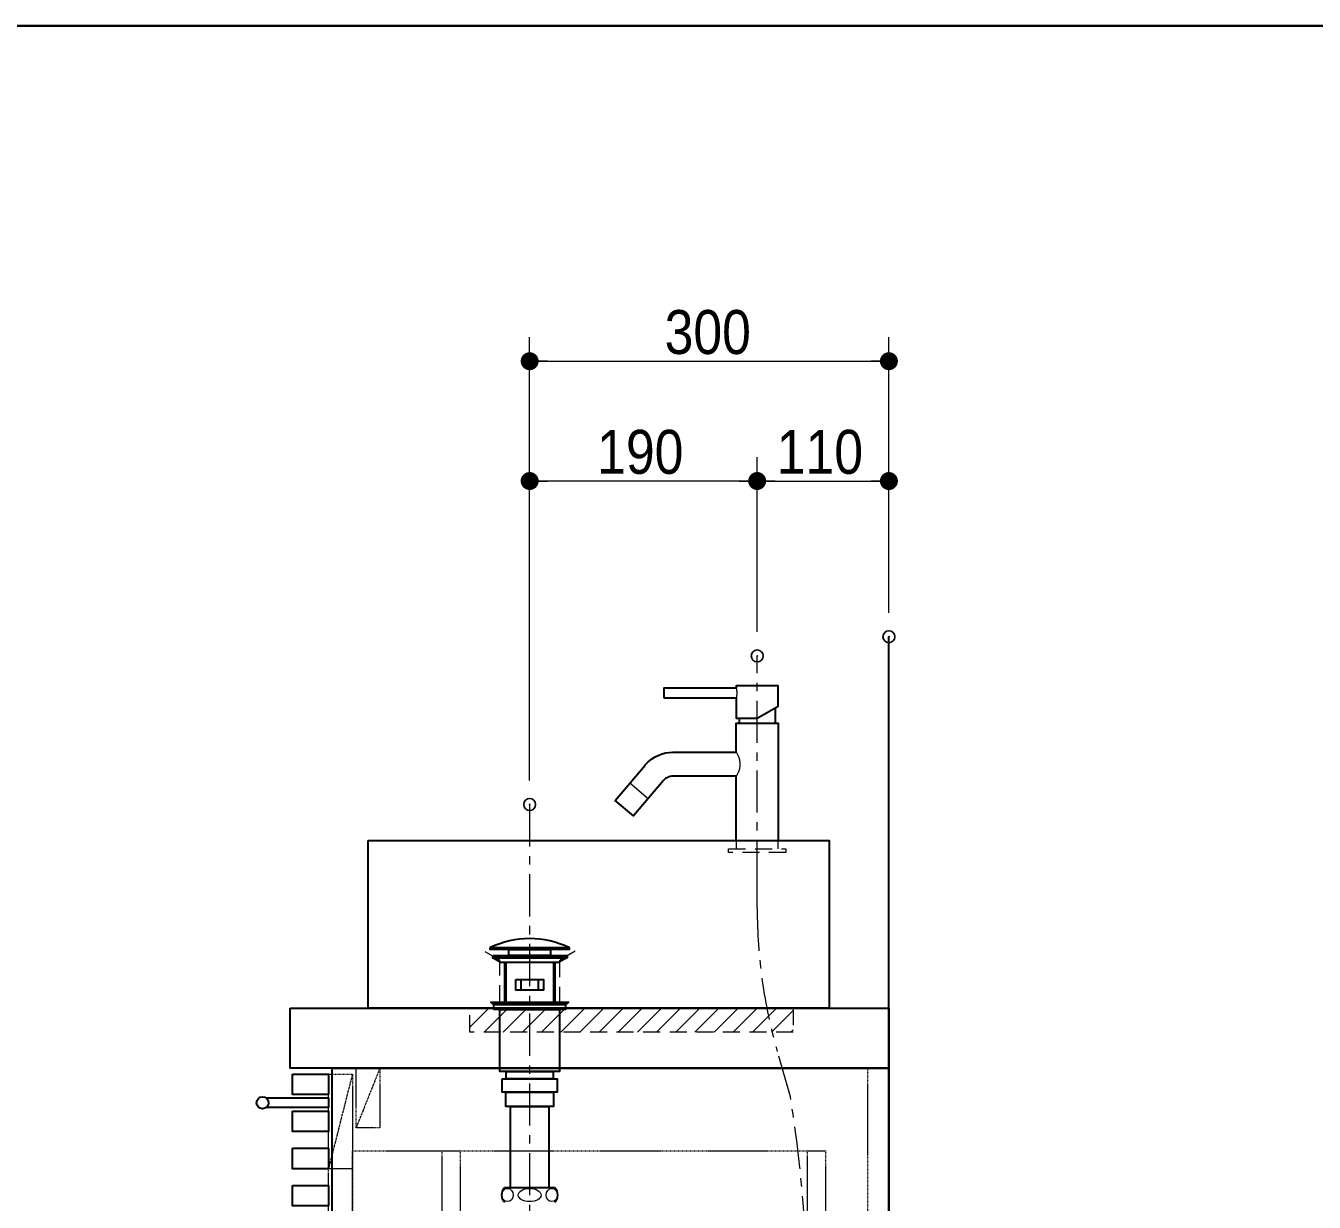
# Model space of a CAD drawing. Units: millimetres, scale not verified. Extents: x -6062 to 6062, y -3045 to 3045.
# Drawn here: x -708 to 368, y 1788 to 2770 of the extents above; entities that cross this region are included whole.
import ezdxf
from ezdxf.enums import TextEntityAlignment as Align

# ---------------------------------------------------------------- set-up
doc = ezdxf.new("R2010")
doc.units = ezdxf.units.MM
doc.header["$LTSCALE"] = 20
doc.header["$PDMODE"] = 32
doc.header["$PDSIZE"] = 10
doc.linetypes.add('USER1', pattern=[2.91, 1.76, -0.4, 0.35, -0.4])
doc.linetypes.add('USER2', pattern=[1.11, 0.71, -0.4])
for name, color, linetype, lineweight in [('0-0_1図面枠', 7, 'Continuous', 20), ('0-1_5ボウル・キャビネット', 7, 'Continuous', 15), ('0-2_2寸法-1', 7, 'Continuous', 15), ('0-3_0', 7, 'Continuous', 25), ('0-5_4給排水', 7, 'Continuous', 30)]:
    doc.layers.add(name, color=color, linetype=linetype, lineweight=lineweight)
doc.layers.add('0-4_Defpoints', color=7, linetype='Continuous')
doc.styles.add('ＭＳ Ｐゴシック', font='')
doc.styles.get('ＭＳ Ｐゴシック').set_extended_font_data('MS PGothic')

# ---------------------------------------------------------------- blocks, each defined once
blk = doc.blocks.new('グループ-2')
at = {"layer": '0-0_1図面枠', "lineweight": 35}
blk.add_lwpolyline([(-80000, 55400), (80000, 55400), (80000, -55400), (-80000, -55400)], close=True, dxfattribs=at)
blk = doc.blocks.new('図面枠')
at = {"layer": '0-0_1図面枠'}
blk.add_blockref('グループ-2', (0, 0), dxfattribs=at)
blk = doc.blocks.new('_Dot')
at = {"layer": '0-3_0'}
blk.add_line((-10, 0), (-20, 0), dxfattribs=at)
for points in [[(0, 0), (-10, 0), (-9.92, 1.25)], [(0, 0), (-9.92, -1.25), (-10, 0)], [(0, 0), (-9.92, 1.25), (-9.69, 2.49)], [(0, 0), (-9.69, -2.49), (-9.92, -1.25)], [(0, 0), (-9.69, 2.49), (-9.3, 3.68)], [(0, 0), (-9.3, -3.68), (-9.69, -2.49)], [(0, 0), (-9.3, 3.68), (-8.76, 4.82)], [(0, 0), (-8.76, -4.82), (-9.3, -3.68)], [(0, 0), (-8.76, 4.82), (-8.09, 5.88)], [(0, 0), (-8.09, -5.88), (-8.76, -4.82)], [(0, 0), (-8.09, 5.88), (-7.29, 6.85)], [(0, 0), (-7.29, -6.85), (-8.09, -5.88)], [(0, 0), (-7.29, 6.85), (-6.37, 7.71)], [(0, 0), (-6.37, -7.71), (-7.29, -6.85)], [(0, 0), (-6.37, 7.71), (-5.36, 8.44)], [(0, 0), (-5.36, -8.44), (-6.37, -7.71)], [(0, 0), (-5.36, 8.44), (-4.26, 9.05)], [(0, 0), (-4.26, -9.05), (-5.36, -8.44)], [(0, 0), (-4.26, 9.05), (-3.09, 9.51)], [(0, 0), (-3.09, -9.51), (-4.26, -9.05)], [(0, 0), (-3.09, 9.51), (-1.87, 9.82)], [(0, 0), (-1.87, -9.82), (-3.09, -9.51)], [(0, 0), (-1.87, 9.82), (-0.63, 9.98)], [(0, 0), (-0.63, -9.98), (-1.87, -9.82)], [(0, 0), (-0.63, 9.98), (0.63, 9.98)], [(0, 0), (0.63, -9.98), (-0.63, -9.98)], [(0, 0), (0.63, 9.98), (1.87, 9.82)], [(0, 0), (1.87, 9.82), (3.09, 9.51)], [(0, 0), (3.09, 9.51), (4.26, 9.05)], [(0, 0), (4.26, 9.05), (5.36, 8.44)], [(0, 0), (5.36, 8.44), (6.37, 7.71)], [(0, 0), (6.37, 7.71), (7.29, 6.85)], [(0, 0), (7.29, 6.85), (8.09, 5.88)], [(0, 0), (8.09, 5.88), (8.76, 4.82)], [(0, 0), (8.76, 4.82), (9.3, 3.68)], [(0, 0), (9.3, 3.68), (9.69, 2.49)], [(0, 0), (9.69, 2.49), (9.92, 1.25)], [(0, 0), (9.92, 1.25), (10, 0)], [(0, 0), (1.87, -9.82), (0.63, -9.98)], [(0, 0), (3.09, -9.51), (1.87, -9.82)], [(0, 0), (4.26, -9.05), (3.09, -9.51)], [(0, 0), (5.36, -8.44), (4.26, -9.05)], [(0, 0), (6.37, -7.71), (5.36, -8.44)], [(0, 0), (7.29, -6.85), (6.37, -7.71)], [(0, 0), (8.09, -5.88), (7.29, -6.85)], [(0, 0), (8.76, -4.82), (8.09, -5.88)], [(0, 0), (9.3, -3.68), (8.76, -4.82)], [(0, 0), (9.69, -2.49), (9.3, -3.68)], [(0, 0), (9.92, -1.25), (9.69, -2.49)], [(0, 0), (10, 0), (9.92, -1.25)]]:
    blk.add_solid(points, dxfattribs=at)
blk = doc.blocks.new('グループ-10')
at = {"layer": '0-1_5ボウル・キャビネット', "linetype": 'USER1'}
for p, q in [((27040, 37900), (26640, 36320)), ((27500, 38000), (27100, 37000)), ((27040, 34800), (26640, 33220)), ((27100, 32520), (27420, 33720)), ((27040, 32940), (26640, 31360)), ((27040, 29840), (26640, 28260))]:
    blk.add_line(p, q, dxfattribs=at)
at = {"layer": '0-1_5ボウル・キャビネット', "linetype": 'USER2'}
blk.add_line((35640, 38000), (35640, 28500), dxfattribs=at)
at = {"layer": '0-1_5ボウル・キャビネット', "lineweight": 30}
for points in [[(26000, 39000), (36000, 39000), (36000, 38000), (26000, 38000)], [(26040, 37900), (26640, 37900), (26640, 37560), (26040, 37560)], [(26700, 38000), (36000, 38000), (36000, 28200), (26700, 28200)], [(26040, 37280), (26640, 37280), (26640, 36940), (26040, 36940)], [(26040, 36660), (26640, 36660), (26640, 36320), (26040, 36320)], [(26040, 36040), (26640, 36040), (26640, 35700), (26040, 35700)], [(26040, 35420), (26640, 35420), (26640, 35080), (26040, 35080)], [(26040, 34800), (26640, 34800), (26640, 34460), (26040, 34460)], [(26040, 34180), (26640, 34180), (26640, 33840), (26040, 33840)], [(26040, 33560), (26640, 33560), (26640, 33220), (26040, 33220)], [(26040, 32940), (26640, 32940), (26640, 32600), (26040, 32600)], [(26040, 32320), (26640, 32320), (26640, 31980), (26040, 31980)], [(26040, 31700), (26640, 31700), (26640, 31360), (26040, 31360)], [(26040, 31080), (26640, 31080), (26640, 30740), (26040, 30740)], [(26040, 30460), (26640, 30460), (26640, 30120), (26040, 30120)], [(26040, 29840), (26640, 29840), (26640, 29500), (26040, 29500)], [(26040, 29220), (26640, 29220), (26640, 28880), (26040, 28880)], [(26040, 28600), (26640, 28600), (26640, 28260), (26040, 28260)], [(27350, 28200), (28050, 28200), (28050, 25200), (27350, 25200)], [(35050, 28200), (35750, 28200), (35750, 25200), (35050, 25200)]]:
    blk.add_lwpolyline(points, close=True, dxfattribs=at)
at = {"layer": '0-1_5ボウル・キャビネット', "linetype": 'USER2'}
for points in [[(26640, 37900), (27040, 37900), (27040, 33220), (26640, 33220)], [(26640, 37900), (27040, 37900), (27040, 36320), (26640, 36320)], [(27100, 38000), (27500, 38000), (27500, 37000), (27100, 37000)], [(27040, 36620), (34940, 36620), (34940, 33920), (27040, 33920)], [(28540, 36620), (28840, 36620), (28840, 33920), (28540, 33920)], [(34640, 36620), (34940, 36620), (34940, 33920), (34640, 33920)], [(26640, 34800), (27040, 34800), (27040, 33220), (26640, 33220)], [(27100, 33720), (27420, 33720), (27420, 32520), (27100, 32520)], [(26640, 32940), (27040, 32940), (27040, 28260), (26640, 28260)], [(26640, 32940), (27040, 32940), (27040, 31360), (26640, 31360)], [(27040, 31660), (34940, 31660), (34940, 28960), (27040, 28960)], [(31540, 31660), (31840, 31660), (31840, 28960), (31540, 28960)], [(34640, 31660), (34940, 31660), (34940, 28960), (34640, 28960)], [(26640, 29840), (27040, 29840), (27040, 28260), (26640, 28260)]]:
    blk.add_lwpolyline(points, close=True, dxfattribs=at)
at = {"layer": '0-1_5ボウル・キャビネット', "lineweight": 30}
for points in [[(25600, 37500), (26640, 37500), (26640, 37340), (25600, 37340)], [(25600, 32540), (26640, 32540), (26640, 32380), (25600, 32380)]]:
    blk.add_lwpolyline(points, dxfattribs=at)
at = {"layer": '0-1_5ボウル・キャビネット', "linetype": 'USER2'}
blk.add_lwpolyline([(36000, 28500), (27100, 28500), (27100, 28200)], dxfattribs=at)
at = {"layer": '0-1_5ボウル・キャビネット', "lineweight": 30}
for centre in [(25540, 37420), (25540, 32460)]:
    blk.add_circle(centre, 100, dxfattribs=at)
blk = doc.blocks.new('グループ-11')
at = {"layer": '0-1_5ボウル・キャビネット', "lineweight": 30}
blk.add_lwpolyline([(24000, 25200), (36000, 25200), (36000, 45200)], dxfattribs=at)
at = {"layer": '0-1_5ボウル・キャビネット'}
blk.add_blockref('グループ-10', (0, 0), dxfattribs=at)

msp = doc.modelspace()

# ---------------------------------------------------------------- linework, layer by layer
at = {"layer": '0-1_5ボウル・キャビネット'}
for p, q in [((-337.5, 1934), (-321.5, 1950)), ((-325.5, 1930), (-305.5, 1950)), ((-309.5, 1930), (-289.5, 1950)), ((-293.5, 1930), (-273.5, 1950)), ((-277.5, 1930), (-257.5, 1950)), ((-261.5, 1930), (-241.5, 1950)), ((-245.5, 1930), (-225.5, 1950)), ((-229.5, 1930), (-209.5, 1950)), ((-213.5, 1930), (-193.5, 1950)), ((-197.5, 1930), (-177.5, 1950)), ((-181.5, 1930), (-161.5, 1950)), ((-165.5, 1930), (-145.5, 1950)), ((-149.5, 1930), (-129.5, 1950)), ((-133.5, 1930), (-113.5, 1950)), ((-117.5, 1930), (-97.5, 1950)), ((-101.5, 1930), (-81.5, 1950)), ((-85.5, 1930), (-67.5, 1948)), ((-69.5, 1930), (-67.5, 1932))]:
    msp.add_line(p, q, dxfattribs=at)
at = {"layer": '0-1_5ボウル・キャビネット', "lineweight": 30}
msp.add_lwpolyline([(-422.5, 2090), (-37.5, 2090), (-37.5, 1950), (-422.5, 1950)], close=True, dxfattribs=at)
at = {"layer": '0-1_5ボウル・キャビネット', "linetype": 'USER2'}
msp.add_lwpolyline([(-249.6, 1997.45), (-262.5, 1990), (-262.5, 1955), (-312.5, 1955), (-312.5, 1990), (-325.4, 1997.45)], dxfattribs=at)
msp.add_lwpolyline([(-337.5, 1930), (-337.5, 1950), (-67.5, 1950), (-67.5, 1930)], close=True, dxfattribs=at)
at = {"layer": '0-2_2寸法-1'}
for p, q in [((-287.5, 2410), (-287.5, 2510)), ((12.5, 2410), (12.5, 2510)), ((-272.49, 2490), (-2.51, 2490)), ((-287.5, 2140), (-287.5, 2410)), ((-97.5, 2264), (-97.5, 2410)), ((-97.5, 2264), (-97.5, 2410)), ((12.5, 2280), (12.5, 2410)), ((-112.51, 2390), (-272.49, 2390)), ((-82.49, 2390), (-2.51, 2390))]:
    msp.add_line(p, q, dxfattribs=at)
at = {"layer": '0-4_Defpoints'}
for p in [(12.5, 2490), (-287.5, 2390), (12.5, 2390), (12.5, 2390), (12.5, 2260), (-97.5, 2244), (-287.5, 2120)]:
    msp.add_point(p, dxfattribs=at)
at = {"layer": '0-5_4給排水', "linetype": 'USER1', "lineweight": 15}
for p, q in [((-97.5, 2055), (-97.5, 2244)), ((-287.5, 2120), (-287.5, 1611)), ((-69.81, 1876.09), (-80.69, 1913.91))]:
    msp.add_line(p, q, dxfattribs=at)
at = {"layer": '0-5_4給排水'}
for p, q in [((-82.5, 2200.66), (-82.5, 2188)), ((-112.5, 2192), (-112.5, 2188)), ((-308.5, 1988), (-308.5, 1955)), ((-266.5, 1988), (-266.5, 1955)), ((-266.51, 1800), (-308.49, 1800))]:
    msp.add_line(p, q, dxfattribs=at)
at = {"layer": '0-5_4給排水', "lineweight": 15}
msp.add_line((-188.61, 2124.8), (-203.93, 2137.66), dxfattribs=at)
at = {"layer": '0-5_4給排水', "lineweight": 5}
for p, q in [((-307, 1988), (-307, 1955)), ((-268, 1988), (-268, 1955))]:
    msp.add_line(p, q, dxfattribs=at)
at = {"layer": '0-5_4給排水'}
for points in [[(-175.5, 2209), (-115, 2209), (-115, 2192), (-97.5, 2192), (-80, 2202.1), (-80, 2219), (-115, 2219), (-115, 2217), (-175.5, 2217)], [(-320.5, 2000.5), (-254.5, 2000.5), (-254.5, 1999), (-320.5, 1999)], [(-311.56, 1988), (-318.5, 1992), (-256.5, 1992), (-263.51, 1988)], [(-318.2, 1994), (-256.2, 1994), (-256.2, 1992), (-318.2, 1992)], [(-305, 1999), (-270, 1999), (-270, 1994), (-305, 1994)], [(-299, 1974), (-276, 1974), (-276, 1965), (-299, 1965)], [(-294.5, 1974), (-280.5, 1974), (-280.5, 1965), (-294.5, 1965)], [(-317.5, 1953), (-320, 1955), (-255, 1955), (-257.5, 1953)], [(-317.5, 1953), (-257.5, 1953), (-257.5, 1949), (-317.5, 1949)], [(-312.5, 1949), (-262.5, 1949), (-262.5, 1897), (-312.5, 1897)], [(-307, 1897), (-268, 1897), (-268, 1891), (-307, 1891)], [(-310.5, 1891), (-264.5, 1891), (-264.5, 1880), (-310.5, 1880)], [(-307.5, 1880), (-267.5, 1880), (-267.5, 1868), (-307.5, 1868)], [(-303.5, 1868), (-271.5, 1868), (-271.5, 1800), (-303.5, 1800)]]:
    msp.add_lwpolyline(points, close=True, dxfattribs=at)
at = {"layer": '0-5_4給排水', "lineweight": 15}
for points in [[(-115, 2217), (-115, 2216.98), (-114.98, 2216.92), (-114.96, 2216.82), (-114.93, 2216.68), (-114.89, 2216.51), (-114.85, 2216.3), (-114.81, 2216.06), (-114.76, 2215.8), (-114.72, 2215.5), (-114.68, 2215.19), (-114.64, 2214.85), (-114.6, 2214.5), (-114.57, 2214.14), (-114.55, 2213.77), (-114.54, 2213.39), (-114.54, 2213), (-114.54, 2212.8), (-114.54, 2212.59), (-114.56, 2212.2), (-114.58, 2211.81), (-114.61, 2211.43), (-114.65, 2211.08), (-114.69, 2210.74), (-114.73, 2210.42), (-114.78, 2210.14), (-114.82, 2209.88), (-114.86, 2209.65), (-114.9, 2209.45), (-114.94, 2209.29), (-114.96, 2209.16), (-114.98, 2209.07), (-115, 2209.02), (-115, 2209)], [(-115, 2163.6), (-114.97, 2163.55), (-114.88, 2163.39), (-114.74, 2163.14), (-114.55, 2162.8), (-114.33, 2162.37), (-114.07, 2161.85), (-113.78, 2161.27), (-113.49, 2160.62), (-113.19, 2159.91), (-112.89, 2159.14), (-112.62, 2158.31), (-112.37, 2157.44), (-112.16, 2156.52), (-111.99, 2155.56), (-111.89, 2154.58), (-111.86, 2153.57), (-111.9, 2152.57), (-112, 2151.58), (-112.17, 2150.61), (-112.39, 2149.68), (-112.64, 2148.8), (-112.92, 2147.97), (-113.22, 2147.2), (-113.52, 2146.49), (-113.82, 2145.85), (-114.1, 2145.28), (-114.35, 2144.78), (-114.57, 2144.36), (-114.76, 2144.03), (-114.89, 2143.79), (-114.97, 2143.65), (-115, 2143.6)]]:
    msp.add_lwpolyline(points, dxfattribs=at)
at = {"layer": '0-5_4給排水'}
msp.add_lwpolyline([(-115, 2090), (-115, 2143.6), (-168.17, 2143.6), (-169.16, 2143.55), (-170.13, 2143.4), (-171.09, 2143.16), (-172.02, 2142.83), (-173.09, 2142.31), (-174.1, 2141.66), (-175.01, 2140.89), (-175.83, 2140.03), (-200.69, 2110.4), (-216.01, 2123.26), (-191.16, 2152.88), (-191.07, 2152.98), (-188.53, 2155.64), (-185.76, 2157.91), (-182.83, 2159.77), (-179.71, 2161.29), (-176.93, 2162.29), (-174.06, 2163.02), (-171.13, 2163.45), (-168.17, 2163.6), (-115, 2163.6), (-115, 2188), (-80, 2188), (-80, 2090)], dxfattribs=at)
at = {"layer": '0-5_4給排水', "linetype": 'USER2', "lineweight": 15}
msp.add_lwpolyline([(-80, 2083), (-80, 2090), (-115, 2090), (-115, 2083)], dxfattribs=at)
msp.add_lwpolyline([(-73.5, 2080), (-121.5, 2080), (-121.5, 2083), (-73.5, 2083)], close=True, dxfattribs=at)
at = {"layer": '0-5_4給排水', "linetype": 'USER1', "lineweight": 15}
msp.add_lwpolyline([(-97.5, 2033.06), (-97.5, 2043.95), (-97.5, 2080)], dxfattribs=at)
for centre, radius, start, end in [((333.25, 2033.06), 430.75, 180, 196.05824), ((-1069.08, 1711.03), 1012.82, 2.65513, 9.37969)]:
    msp.add_arc(centre, radius, start, end, dxfattribs=at)
at = {"layer": '0-5_4給排水'}
for centre, radius, start, end in [((-287.5, 1931.65), 76.35, 64.39147, 115.60853), ((-302.58, 1794.02), 8.41, 134.66665, 180.15554), ((-272.42, 1794.02), 8.41, 359.84446, 45.33335), ((-302.58, 1794.02), 8.41, 180.1498, 225.63883), ((-272.42, 1794.02), 8.41, 314.36117, 359.8502)]:
    msp.add_arc(centre, radius, start, end, dxfattribs=at)
at = {"layer": '0-5_4給排水', "lineweight": 15}
for centre, major_axis, ratio in [((-306, 1794), (0, 5.5), 0.863636), ((-287.5, 1794), (9.5, 0), 0.578947), ((-269, 1794), (0, 5.5), 0.863636)]:
    msp.add_ellipse(centre, major_axis=major_axis, ratio=ratio, dxfattribs=at)

# ---------------------------------------------------------------- block references
at = {"layer": '0-0_1図面枠', "xscale": 0.05, "yscale": 0.05}
msp.add_blockref('図面枠', (-1787.5, 0), dxfattribs=at)
at = {"layer": '0-1_5ボウル・キャビネット', "xscale": 0.05, "yscale": 0.05}
msp.add_blockref('グループ-11', (-1787.5, 0), dxfattribs=at)
at = {"layer": '0-2_2寸法-1', "xscale": 0.7503418, "yscale": 0.7503418, "rotation": 180}
for p in [(-287.5, 2490), (-287.5, 2390), (-97.5, 2390)]:
    msp.add_blockref('_Dot', p, dxfattribs=at)
at = {"layer": '0-2_2寸法-1', "xscale": 0.7503418, "yscale": 0.7503418}
for p in [(12.5, 2490), (-97.5, 2390), (12.5, 2390)]:
    msp.add_blockref('_Dot', p, dxfattribs=at)

# ---------------------------------------------------------------- texts
at = {"layer": '0-2_2寸法-1', "style": 'ＭＳ Ｐゴシック', "width": 0.9}
for s, p in [('300', (-174.78, 2485.04)), ('190', (-231.11, 2385.04)), ('110', (-81.11, 2385.04))]:
    msp.add_text(s, height=36.66, dxfattribs=at).set_placement(p, align=Align.BOTTOM_LEFT)

doc.saveas('drawing.dxf')
